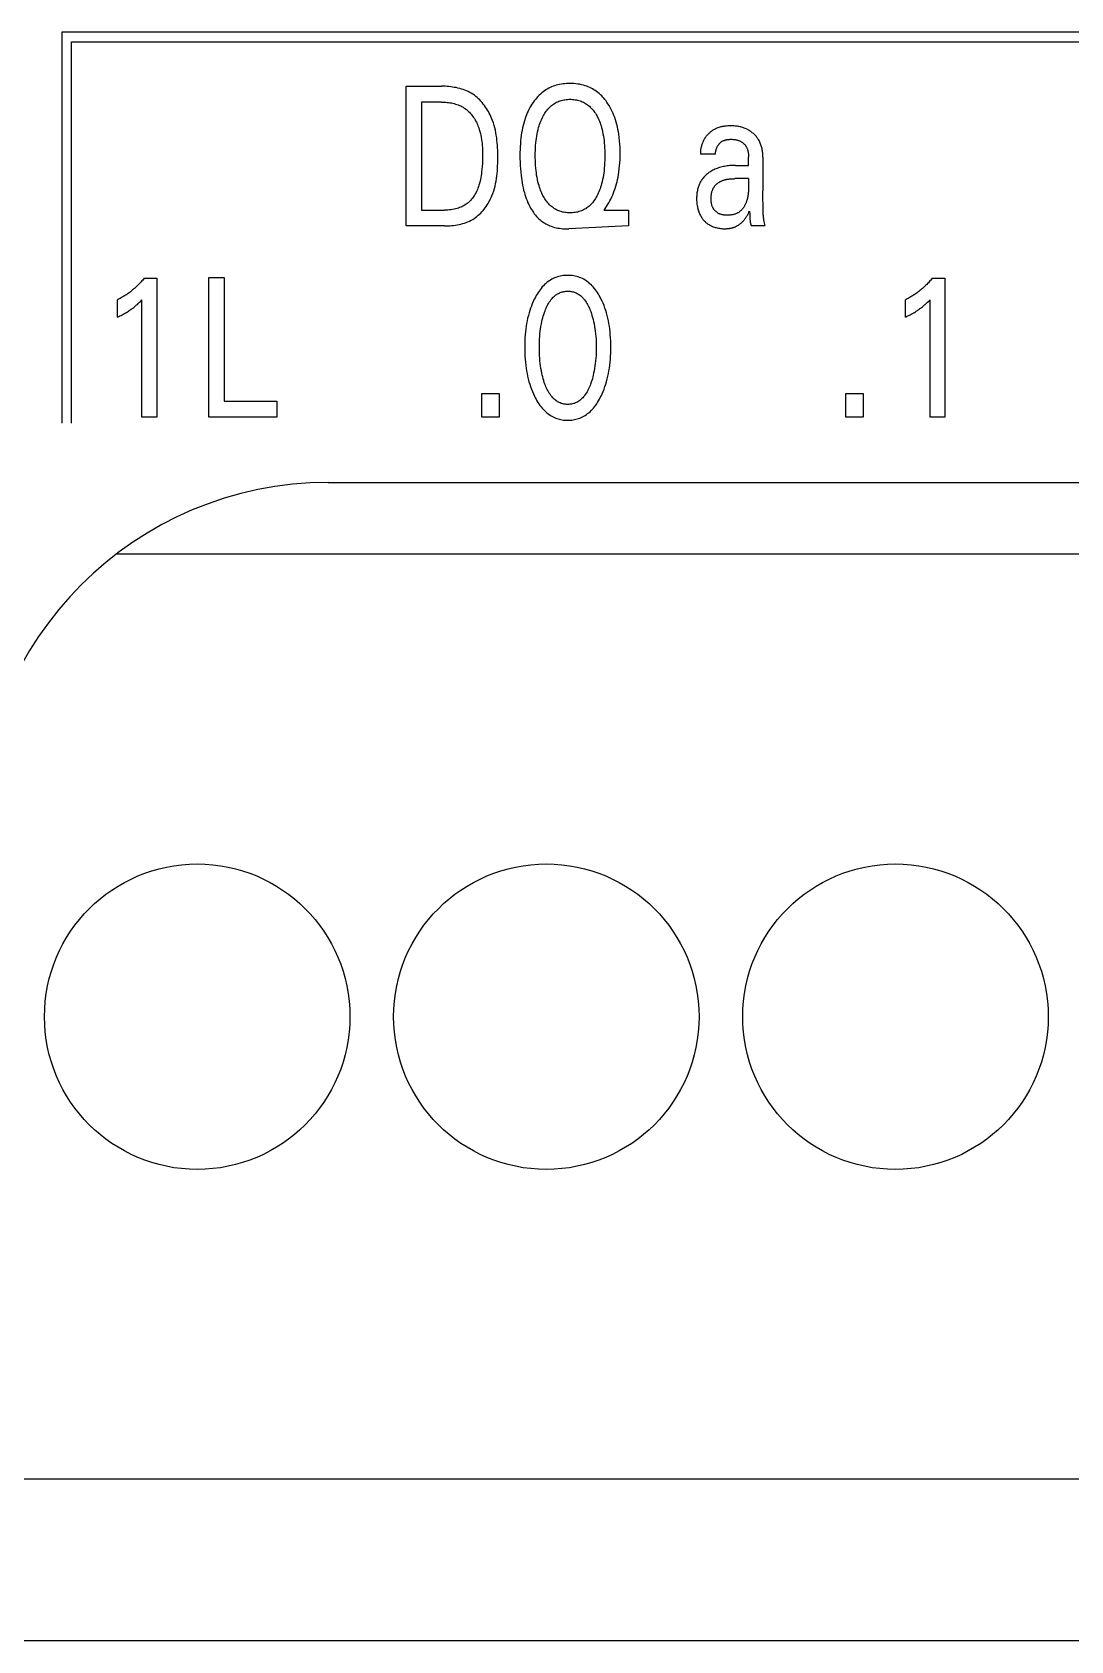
# Model space of a CAD drawing. Extents: x 867151 to 1787449, y -2071112 to -1028603.
# Drawn here: x 871158.05 to 871169.96, y -1032707.8 to -1032689.37 of the extents above; entities that cross this region are included whole.
import ezdxf

# ---------------------------------------------------------------- set-up
doc = ezdxf.new("R2010")
doc.units = 0
doc.header["$LTSCALE"] = 4
doc.header["$MEASUREMENT"] = 0
doc.layers.get('0').update_dxf_attribs({"linetype": 'CONTINUOUS'})
doc.layers.add('20000_FRONT_O', color=7, linetype='CONTINUOUS')

# ---------------------------------------------------------------- blocks, each defined once
blk = doc.blocks.new('CPU')
at = {"layer": '20000_FRONT_O', "color": 7, "linetype": 'Continuous'}
for p, q in [((82781.908, 11011.253), (82781.908, 11006.773)), ((82804.838, 11011.253), (82781.908, 11011.253)), ((82782.018, 11006.773), (82782.018, 11011.143)), ((82782.018, 11011.143), (82804.728, 11011.143)), ((82785.852, 11009.033), (82785.852, 11010.633)), ((82785.852, 11010.633), (82786.258, 11010.633)), ((82786.027, 11010.451), (82786.027, 11009.214)), ((82786.258, 11010.451), (82786.027, 11010.451)), ((82789.225, 11009.868), (82789.225, 11009.856)), ((82789.398, 11009.856), (82789.225, 11009.856)), ((82789.626, 11009.726), (82789.775, 11009.726)), ((82789.775, 11009.83), (82789.775, 11009.826)), ((82789.775, 11009.826), (82789.775, 11009.822)), ((82789.775, 11009.726), (82789.775, 11009.822)), ((82789.939, 11009.821), (82789.939, 11009.433)), ((82789.775, 11009.575), (82789.617, 11009.575)), ((82789.941, 11009.265), (82789.94, 11009.349)), ((82786.027, 11009.214), (82786.293, 11009.214)), ((82788.132, 11009.233), (82788.118, 11009.214)), ((82788.118, 11009.214), (82788.401, 11009.214)), ((82788.401, 11009.214), (82788.401, 11009.033)), ((82789.789, 11009.164), (82789.789, 11009.153)), ((82789.942, 11009.203), (82789.941, 11009.265)), ((82786.292, 11009.033), (82785.852, 11009.033)), ((82788.401, 11009.033), (82787.717, 11009)), ((82789.964, 11009.033), (82789.808, 11009.033)), ((82782.852, 11008.433), (82782.997, 11008.433)), ((82782.997, 11008.433), (82782.997, 11006.843)), ((82783.592, 11006.843), (82783.592, 11008.443)), ((82783.592, 11008.443), (82783.767, 11008.443)), ((82783.767, 11008.443), (82783.767, 11007.024)), ((82791.88, 11008.433), (82792.025, 11008.433)), ((82792.025, 11008.433), (82792.025, 11006.843)), ((82782.545, 11007.988), (82782.545, 11008.187)), ((82782.825, 11006.843), (82782.825, 11008.186)), ((82791.573, 11007.988), (82791.573, 11008.187)), ((82791.854, 11006.843), (82791.854, 11008.186)), ((82783.767, 11007.024), (82784.371, 11007.024)), ((82784.371, 11007.024), (82784.371, 11006.843)), ((82786.719, 11006.843), (82786.719, 11007.112)), ((82786.719, 11007.112), (82786.917, 11007.112)), ((82786.917, 11007.112), (82786.917, 11006.843)), ((82790.891, 11006.843), (82790.891, 11007.112)), ((82790.891, 11007.112), (82791.089, 11007.112)), ((82791.089, 11007.112), (82791.089, 11006.843)), ((82782.997, 11006.843), (82782.825, 11006.843)), ((82784.371, 11006.843), (82783.592, 11006.843)), ((82786.917, 11006.843), (82786.719, 11006.843)), ((82791.089, 11006.843), (82790.891, 11006.843)), ((82792.025, 11006.843), (82791.854, 11006.843)), ((82784.958, 11006.093), (82826.958, 11006.093)), ((82829.384, 11005.273), (82782.54, 11005.273)), ((82830.098, 10994.673), (82780.818, 10994.673)), ((82830.098, 10992.823), (82780.818, 10992.823))]:
    blk.add_line(p, q, dxfattribs=at)
for points in [[(82788.132, 11009.233), (82788.146, 11009.254), (82788.16, 11009.275), (82788.173, 11009.297), (82788.185, 11009.319), (82788.197, 11009.341), (82788.207, 11009.364), (82788.218, 11009.387), (82788.227, 11009.41), (82788.237, 11009.436), (82788.246, 11009.461), (82788.254, 11009.487), (82788.261, 11009.513), (82788.268, 11009.539), (82788.274, 11009.566), (82788.28, 11009.592), (82788.284, 11009.619), (82788.29, 11009.653), (82788.294, 11009.687), (82788.298, 11009.721), (82788.3, 11009.755), (82788.302, 11009.789), (82788.303, 11009.824), (82788.304, 11009.858), (82788.303, 11009.896), (82788.302, 11009.933), (82788.3, 11009.971), (82788.297, 11010.008), (82788.293, 11010.045), (82788.288, 11010.083), (82788.284, 11010.111), (82788.278, 11010.138), (82788.273, 11010.166), (82788.266, 11010.193), (82788.259, 11010.221), (82788.25, 11010.248), (82788.241, 11010.274), (82788.233, 11010.298), (82788.223, 11010.321), (82788.213, 11010.344), (82788.202, 11010.367), (82788.19, 11010.39), (82788.177, 11010.411), (82788.164, 11010.433), (82788.153, 11010.449), (82788.142, 11010.465), (82788.13, 11010.48), (82788.118, 11010.495), (82788.105, 11010.509), (82788.092, 11010.523), (82788.078, 11010.536), (82788.063, 11010.549), (82788.049, 11010.561), (82788.034, 11010.572), (82788.019, 11010.583), (82788.004, 11010.593), (82787.988, 11010.602), (82787.971, 11010.611), (82787.955, 11010.619), (82787.938, 11010.626), (82787.921, 11010.633), (82787.904, 11010.639), (82787.883, 11010.645), (82787.861, 11010.65), (82787.84, 11010.655), (82787.818, 11010.658), (82787.796, 11010.661), (82787.774, 11010.663), (82787.751, 11010.664), (82787.729, 11010.664), (82787.709, 11010.664), (82787.689, 11010.663), (82787.67, 11010.662), (82787.65, 11010.659), (82787.63, 11010.657), (82787.61, 11010.653), (82787.591, 11010.649), (82787.572, 11010.644), (82787.553, 11010.638), (82787.535, 11010.632), (82787.518, 11010.625), (82787.501, 11010.617), (82787.485, 11010.609), (82787.468, 11010.6), (82787.452, 11010.591), (82787.437, 11010.581), (82787.422, 11010.57), (82787.407, 11010.558), (82787.391, 11010.544), (82787.375, 11010.53), (82787.36, 11010.514), (82787.345, 11010.498), (82787.332, 11010.482), (82787.318, 11010.465), (82787.306, 11010.447)], [(82786.292, 11009.033), (82786.313, 11009.033), (82786.334, 11009.033), (82786.355, 11009.035), (82786.375, 11009.037), (82786.396, 11009.039), (82786.417, 11009.042), (82786.438, 11009.045), (82786.458, 11009.049), (82786.479, 11009.054), (82786.499, 11009.06), (82786.519, 11009.066), (82786.539, 11009.073), (82786.558, 11009.08), (82786.577, 11009.089), (82786.595, 11009.098), (82786.614, 11009.108), (82786.631, 11009.119), (82786.647, 11009.13), (82786.663, 11009.141), (82786.678, 11009.154), (82786.692, 11009.167), (82786.706, 11009.18), (82786.72, 11009.195), (82786.733, 11009.209), (82786.745, 11009.224), (82786.757, 11009.24), (82786.769, 11009.256), (82786.78, 11009.273), (82786.79, 11009.29), (82786.8, 11009.307), (82786.809, 11009.324), (82786.818, 11009.342), (82786.826, 11009.36), (82786.834, 11009.378), (82786.845, 11009.405), (82786.855, 11009.433), (82786.863, 11009.461), (82786.87, 11009.489), (82786.877, 11009.517), (82786.882, 11009.546), (82786.887, 11009.575), (82786.891, 11009.604), (82786.894, 11009.633), (82786.897, 11009.662), (82786.899, 11009.691), (82786.9, 11009.721), (82786.901, 11009.75), (82786.902, 11009.78), (82786.902, 11009.809), (82786.902, 11009.839), (82786.901, 11009.868), (82786.901, 11009.897), (82786.899, 11009.926), (82786.898, 11009.956), (82786.895, 11009.985), (82786.892, 11010.014), (82786.889, 11010.042), (82786.884, 11010.071), (82786.879, 11010.1), (82786.874, 11010.128), (82786.867, 11010.156), (82786.859, 11010.184), (82786.851, 11010.212), (82786.841, 11010.239), (82786.83, 11010.267), (82786.822, 11010.286), (82786.813, 11010.305), (82786.804, 11010.323), (82786.794, 11010.342), (82786.784, 11010.36), (82786.773, 11010.378), (82786.761, 11010.395), (82786.749, 11010.412), (82786.736, 11010.429), (82786.723, 11010.445), (82786.709, 11010.461), (82786.695, 11010.476), (82786.68, 11010.49), (82786.665, 11010.504), (82786.649, 11010.517), (82786.633, 11010.529), (82786.616, 11010.541), (82786.598, 11010.552), (82786.58, 11010.562), (82786.562, 11010.571), (82786.543, 11010.58), (82786.524, 11010.588), (82786.504, 11010.595), (82786.485, 11010.601), (82786.465, 11010.607), (82786.444, 11010.612), (82786.424, 11010.617), (82786.403, 11010.62), (82786.382, 11010.624), (82786.362, 11010.627), (82786.341, 11010.629), (82786.32, 11010.63), (82786.299, 11010.632), (82786.278, 11010.632), (82786.258, 11010.633)], [(82786.258, 11010.451), (82786.274, 11010.451), (82786.29, 11010.45), (82786.306, 11010.449), (82786.322, 11010.448), (82786.338, 11010.446), (82786.354, 11010.444), (82786.37, 11010.441), (82786.386, 11010.438), (82786.402, 11010.434), (82786.417, 11010.429), (82786.432, 11010.425), (82786.448, 11010.419), (82786.462, 11010.413), (82786.477, 11010.407), (82786.491, 11010.399), (82786.505, 11010.392), (82786.518, 11010.383), (82786.531, 11010.375), (82786.543, 11010.365), (82786.554, 11010.356), (82786.566, 11010.345), (82786.576, 11010.335), (82786.587, 11010.323), (82786.597, 11010.312), (82786.606, 11010.3), (82786.616, 11010.288), (82786.624, 11010.275), (82786.633, 11010.262), (82786.641, 11010.249), (82786.648, 11010.235), (82786.656, 11010.222), (82786.662, 11010.208), (82786.669, 11010.194), (82786.675, 11010.179), (82786.683, 11010.158), (82786.69, 11010.136), (82786.697, 11010.114), (82786.703, 11010.091), (82786.708, 11010.069), (82786.712, 11010.046), (82786.716, 11010.024), (82786.719, 11010.001), (82786.721, 11009.978), (82786.723, 11009.955), (82786.725, 11009.932), (82786.726, 11009.909), (82786.726, 11009.886), (82786.727, 11009.863), (82786.727, 11009.84), (82786.727, 11009.809), (82786.726, 11009.777), (82786.725, 11009.746), (82786.723, 11009.715), (82786.72, 11009.684), (82786.717, 11009.653), (82786.714, 11009.631), (82786.711, 11009.609), (82786.707, 11009.587), (82786.703, 11009.566), (82786.698, 11009.544), (82786.692, 11009.523), (82786.686, 11009.501), (82786.681, 11009.484), (82786.675, 11009.466), (82786.668, 11009.449), (82786.661, 11009.433), (82786.653, 11009.416), (82786.644, 11009.4), (82786.635, 11009.384), (82786.628, 11009.372), (82786.62, 11009.361), (82786.611, 11009.349), (82786.602, 11009.338), (82786.593, 11009.328), (82786.583, 11009.317), (82786.573, 11009.308), (82786.562, 11009.298), (82786.551, 11009.29), (82786.539, 11009.281), (82786.528, 11009.273), (82786.515, 11009.266), (82786.503, 11009.259), (82786.49, 11009.253), (82786.477, 11009.247), (82786.464, 11009.242), (82786.45, 11009.237), (82786.437, 11009.233), (82786.419, 11009.228), (82786.402, 11009.224), (82786.384, 11009.221), (82786.366, 11009.218), (82786.348, 11009.216), (82786.33, 11009.215), (82786.311, 11009.214), (82786.293, 11009.214)], [(82787.418, 11009.383), (82787.415, 11009.389), (82787.407, 11009.406), (82787.4, 11009.423), (82787.392, 11009.441), (82787.386, 11009.459), (82787.38, 11009.477), (82787.374, 11009.496), (82787.369, 11009.514), (82787.362, 11009.539), (82787.357, 11009.564), (82787.352, 11009.589), (82787.347, 11009.614), (82787.344, 11009.639), (82787.34, 11009.665), (82787.337, 11009.694), (82787.335, 11009.723), (82787.333, 11009.752), (82787.332, 11009.781), (82787.331, 11009.811), (82787.331, 11009.84), (82787.331, 11009.869), (82787.332, 11009.897), (82787.333, 11009.926), (82787.335, 11009.955), (82787.338, 11009.984), (82787.341, 11010.012), (82787.344, 11010.037), (82787.348, 11010.062), (82787.352, 11010.087), (82787.357, 11010.111), (82787.363, 11010.136), (82787.369, 11010.16), (82787.375, 11010.178), (82787.381, 11010.196), (82787.387, 11010.214), (82787.394, 11010.232), (82787.401, 11010.249), (82787.409, 11010.266), (82787.417, 11010.283), (82787.424, 11010.297), (82787.432, 11010.31), (82787.44, 11010.323), (82787.448, 11010.336), (82787.457, 11010.348), (82787.467, 11010.36), (82787.476, 11010.372), (82787.487, 11010.383), (82787.497, 11010.394), (82787.508, 11010.403), (82787.518, 11010.412), (82787.529, 11010.421), (82787.54, 11010.429), (82787.552, 11010.436), (82787.564, 11010.443), (82787.576, 11010.45), (82787.589, 11010.455), (82787.601, 11010.461), (82787.615, 11010.466), (82787.629, 11010.47), (82787.643, 11010.473), (82787.657, 11010.476), (82787.671, 11010.479), (82787.686, 11010.481), (82787.7, 11010.482), (82787.715, 11010.483), (82787.729, 11010.483), (82787.744, 11010.483), (82787.758, 11010.482), (82787.773, 11010.481), (82787.787, 11010.479), (82787.802, 11010.476), (82787.816, 11010.473), (82787.83, 11010.47), (82787.844, 11010.466), (82787.858, 11010.461), (82787.87, 11010.455), (82787.883, 11010.45), (82787.895, 11010.443), (82787.907, 11010.436), (82787.919, 11010.429), (82787.93, 11010.421), (82787.941, 11010.412), (82787.952, 11010.403), (82787.962, 11010.394), (82787.973, 11010.383), (82787.983, 11010.372), (82787.993, 11010.36), (82788.002, 11010.348), (82788.011, 11010.336), (82788.02, 11010.323), (82788.028, 11010.31), (82788.035, 11010.297), (82788.042, 11010.283)], [(82787.306, 11010.447), (82787.292, 11010.426), (82787.281, 11010.407), (82787.27, 11010.388), (82787.259, 11010.368), (82787.25, 11010.348), (82787.24, 11010.328), (82787.232, 11010.307), (82787.224, 11010.286), (82787.216, 11010.265), (82787.208, 11010.238), (82787.2, 11010.211), (82787.192, 11010.183), (82787.186, 11010.155), (82787.18, 11010.127), (82787.175, 11010.099), (82787.171, 11010.071), (82787.167, 11010.038), (82787.163, 11010.006), (82787.161, 11009.973), (82787.159, 11009.94), (82787.157, 11009.908), (82787.156, 11009.875), (82787.156, 11009.842), (82787.156, 11009.803), (82787.157, 11009.765), (82787.159, 11009.726), (82787.161, 11009.688), (82787.164, 11009.649), (82787.168, 11009.611), (82787.172, 11009.582), (82787.176, 11009.554), (82787.181, 11009.526), (82787.186, 11009.498), (82787.192, 11009.47), (82787.198, 11009.442), (82787.206, 11009.415), (82787.212, 11009.391), (82787.22, 11009.368), (82787.228, 11009.345), (82787.237, 11009.322), (82787.246, 11009.299), (82787.257, 11009.277), (82787.268, 11009.255), (82787.277, 11009.237), (82787.287, 11009.22), (82787.298, 11009.204), (82787.309, 11009.187), (82787.32, 11009.171), (82787.333, 11009.156), (82787.346, 11009.141), (82787.359, 11009.127), (82787.373, 11009.113), (82787.386, 11009.102), (82787.398, 11009.092), (82787.411, 11009.082), (82787.425, 11009.072), (82787.439, 11009.064), (82787.453, 11009.055), (82787.468, 11009.048), (82787.482, 11009.04), (82787.497, 11009.034), (82787.513, 11009.028), (82787.531, 11009.022), (82787.55, 11009.016), (82787.569, 11009.012), (82787.588, 11009.008), (82787.608, 11009.005), (82787.627, 11009.003), (82787.647, 11009.001), (82787.666, 11009), (82787.686, 11009), (82787.702, 11009), (82787.717, 11009)], [(82788.042, 11010.283), (82788.051, 11010.266), (82788.058, 11010.249), (82788.066, 11010.232), (82788.073, 11010.214), (82788.079, 11010.196), (82788.085, 11010.178), (82788.09, 11010.16), (82788.097, 11010.136), (82788.102, 11010.111), (82788.107, 11010.087), (82788.112, 11010.062), (82788.116, 11010.037), (82788.119, 11010.012), (82788.122, 11009.984), (82788.124, 11009.955), (82788.126, 11009.926), (82788.127, 11009.897), (82788.128, 11009.869), (82788.128, 11009.84), (82788.128, 11009.811), (82788.128, 11009.781), (82788.126, 11009.752), (82788.124, 11009.723), (82788.122, 11009.693), (82788.119, 11009.664), (82788.116, 11009.639), (82788.112, 11009.614), (82788.108, 11009.588), (82788.103, 11009.563), (82788.097, 11009.539), (82788.091, 11009.514), (82788.086, 11009.495), (82788.08, 11009.477), (82788.074, 11009.459), (82788.067, 11009.441), (82788.06, 11009.423), (82788.052, 11009.406), (82788.044, 11009.389), (82788.037, 11009.375), (82788.029, 11009.361), (82788.021, 11009.347), (82788.013, 11009.334), (82788.004, 11009.321), (82787.995, 11009.309), (82787.985, 11009.297), (82787.974, 11009.285), (82787.964, 11009.274), (82787.953, 11009.264), (82787.943, 11009.255), (82787.932, 11009.246), (82787.92, 11009.238), (82787.909, 11009.23), (82787.896, 11009.223), (82787.884, 11009.217), (82787.872, 11009.211), (82787.859, 11009.205), (82787.845, 11009.2), (82787.831, 11009.196), (82787.817, 11009.192), (82787.802, 11009.189), (82787.788, 11009.186), (82787.773, 11009.185), (82787.759, 11009.183), (82787.744, 11009.182), (82787.729, 11009.182), (82787.715, 11009.182), (82787.7, 11009.183), (82787.685, 11009.185), (82787.671, 11009.186), (82787.656, 11009.189), (82787.642, 11009.192), (82787.628, 11009.196), (82787.614, 11009.2), (82787.6, 11009.205), (82787.587, 11009.211), (82787.575, 11009.217), (82787.562, 11009.223), (82787.55, 11009.23), (82787.539, 11009.238), (82787.527, 11009.246), (82787.516, 11009.255), (82787.506, 11009.264), (82787.495, 11009.274), (82787.485, 11009.285), (82787.475, 11009.296), (82787.466, 11009.307), (82787.457, 11009.319), (82787.448, 11009.332), (82787.44, 11009.344), (82787.432, 11009.357), (82787.425, 11009.37), (82787.418, 11009.383)], [(82789.939, 11009.821), (82789.939, 11009.833), (82789.939, 11009.845), (82789.938, 11009.857), (82789.937, 11009.869), (82789.936, 11009.882), (82789.934, 11009.894), (82789.932, 11009.906), (82789.929, 11009.918), (82789.927, 11009.93), (82789.924, 11009.94), (82789.921, 11009.951), (82789.917, 11009.961), (82789.913, 11009.971), (82789.909, 11009.982), (82789.905, 11009.992), (82789.9, 11010.002), (82789.895, 11010.011), (82789.889, 11010.021), (82789.883, 11010.03), (82789.877, 11010.039), (82789.871, 11010.047), (82789.864, 11010.056), (82789.857, 11010.064), (82789.85, 11010.072), (82789.842, 11010.079), (82789.835, 11010.087), (82789.827, 11010.094), (82789.818, 11010.101), (82789.81, 11010.107), (82789.802, 11010.114), (82789.793, 11010.12), (82789.784, 11010.126), (82789.775, 11010.131), (82789.765, 11010.136), (82789.756, 11010.141), (82789.746, 11010.146), (82789.736, 11010.15), (82789.726, 11010.154), (82789.716, 11010.158), (82789.706, 11010.161), (82789.695, 11010.164), (82789.685, 11010.167), (82789.674, 11010.169), (82789.661, 11010.172), (82789.648, 11010.174), (82789.635, 11010.176), (82789.622, 11010.177), (82789.608, 11010.178), (82789.595, 11010.179), (82789.582, 11010.179), (82789.57, 11010.179), (82789.559, 11010.179), (82789.547, 11010.178), (82789.536, 11010.178), (82789.524, 11010.177), (82789.513, 11010.176), (82789.501, 11010.175), (82789.49, 11010.173), (82789.478, 11010.171), (82789.467, 11010.169), (82789.456, 11010.166), (82789.445, 11010.163), (82789.434, 11010.16), (82789.423, 11010.156), (82789.413, 11010.152), (82789.402, 11010.148), (82789.392, 11010.143), (82789.383, 11010.138), (82789.374, 11010.133), (82789.366, 11010.128), (82789.358, 11010.123), (82789.349, 11010.117), (82789.341, 11010.111), (82789.333, 11010.104), (82789.326, 11010.097), (82789.318, 11010.091), (82789.311, 11010.083), (82789.304, 11010.076), (82789.298, 11010.068), (82789.291, 11010.06), (82789.285, 11010.052), (82789.279, 11010.044), (82789.273, 11010.035), (82789.268, 11010.027), (82789.263, 11010.018), (82789.258, 11010.01), (82789.254, 11010.001), (82789.25, 11009.992), (82789.246, 11009.983), (82789.242, 11009.974), (82789.239, 11009.964), (82789.236, 11009.955), (82789.234, 11009.945), (82789.231, 11009.936), (82789.229, 11009.926), (82789.228, 11009.917), (82789.226, 11009.907), (82789.225, 11009.897), (82789.225, 11009.888), (82789.224, 11009.878), (82789.225, 11009.868)], [(82789.398, 11009.856), (82789.397, 11009.861), (82789.397, 11009.866), (82789.397, 11009.871), (82789.398, 11009.876), (82789.398, 11009.881), (82789.399, 11009.886), (82789.4, 11009.891), (82789.401, 11009.897), (82789.402, 11009.902), (82789.403, 11009.907), (82789.405, 11009.912), (82789.406, 11009.917), (82789.408, 11009.921), (82789.41, 11009.926), (82789.412, 11009.931), (82789.414, 11009.936), (82789.417, 11009.94), (82789.419, 11009.945), (82789.422, 11009.95), (82789.424, 11009.954), (82789.427, 11009.958), (82789.43, 11009.962), (82789.433, 11009.967), (82789.437, 11009.971), (82789.44, 11009.974), (82789.443, 11009.978), (82789.447, 11009.982), (82789.45, 11009.985), (82789.454, 11009.989), (82789.458, 11009.992), (82789.462, 11009.995), (82789.466, 11009.998), (82789.47, 11010.001), (82789.474, 11010.004), (82789.479, 11010.006), (82789.484, 11010.008), (82789.489, 11010.011), (82789.494, 11010.013), (82789.499, 11010.015), (82789.505, 11010.017), (82789.51, 11010.018), (82789.516, 11010.019), (82789.522, 11010.02), (82789.527, 11010.021), (82789.533, 11010.022), (82789.539, 11010.023), (82789.545, 11010.024), (82789.55, 11010.024), (82789.556, 11010.024), (82789.562, 11010.025), (82789.568, 11010.025), (82789.575, 11010.025), (82789.581, 11010.025), (82789.588, 11010.025), (82789.595, 11010.024), (82789.601, 11010.024), (82789.608, 11010.023), (82789.615, 11010.022), (82789.621, 11010.022), (82789.628, 11010.02), (82789.634, 11010.019), (82789.64, 11010.018), (82789.647, 11010.016), (82789.653, 11010.014), (82789.659, 11010.012), (82789.665, 11010.01), (82789.671, 11010.008), (82789.677, 11010.005), (82789.683, 11010.002), (82789.688, 11010), (82789.692, 11009.997), (82789.696, 11009.994), (82789.701, 11009.991), (82789.705, 11009.988), (82789.709, 11009.985), (82789.713, 11009.982), (82789.717, 11009.978), (82789.721, 11009.975), (82789.724, 11009.971), (82789.728, 11009.968), (82789.731, 11009.964), (82789.735, 11009.96), (82789.738, 11009.956), (82789.741, 11009.951), (82789.744, 11009.947), (82789.747, 11009.943), (82789.749, 11009.938), (82789.752, 11009.934), (82789.755, 11009.929), (82789.757, 11009.923), (82789.76, 11009.918), (82789.762, 11009.912), (82789.764, 11009.906), (82789.765, 11009.901), (82789.767, 11009.895), (82789.768, 11009.889), (82789.77, 11009.883), (82789.771, 11009.877), (82789.772, 11009.871), (82789.772, 11009.865), (82789.773, 11009.859), (82789.774, 11009.853), (82789.774, 11009.847), (82789.774, 11009.841)], [(82789.626, 11009.726), (82789.61, 11009.726), (82789.594, 11009.726), (82789.578, 11009.725), (82789.562, 11009.724), (82789.546, 11009.722), (82789.53, 11009.72), (82789.514, 11009.718), (82789.5, 11009.715), (82789.486, 11009.713), (82789.471, 11009.709), (82789.457, 11009.706), (82789.443, 11009.702), (82789.429, 11009.697), (82789.416, 11009.692), (82789.403, 11009.687), (82789.39, 11009.682), (82789.378, 11009.676), (82789.366, 11009.67), (82789.354, 11009.664), (82789.342, 11009.657), (82789.33, 11009.649), (82789.321, 11009.643), (82789.312, 11009.636), (82789.303, 11009.629), (82789.294, 11009.622), (82789.285, 11009.614), (82789.277, 11009.606), (82789.269, 11009.598), (82789.261, 11009.59), (82789.254, 11009.581), (82789.247, 11009.572), (82789.24, 11009.563), (82789.234, 11009.554), (82789.228, 11009.544), (82789.222, 11009.534), (82789.217, 11009.524), (82789.212, 11009.514), (82789.208, 11009.504), (82789.204, 11009.493), (82789.2, 11009.483), (82789.197, 11009.472), (82789.193, 11009.46), (82789.19, 11009.448), (82789.188, 11009.436), (82789.186, 11009.423), (82789.184, 11009.411), (82789.182, 11009.399), (82789.181, 11009.386), (82789.181, 11009.374), (82789.18, 11009.361), (82789.18, 11009.349), (82789.18, 11009.335), (82789.18, 11009.322), (82789.181, 11009.308), (82789.182, 11009.295), (82789.184, 11009.281), (82789.186, 11009.268), (82789.188, 11009.254), (82789.191, 11009.241), (82789.193, 11009.23), (82789.196, 11009.218), (82789.2, 11009.207), (82789.203, 11009.196), (82789.208, 11009.185), (82789.212, 11009.174), (82789.217, 11009.163), (82789.223, 11009.152), (82789.227, 11009.144), (82789.233, 11009.135), (82789.238, 11009.127), (82789.244, 11009.119), (82789.25, 11009.111), (82789.256, 11009.104), (82789.262, 11009.096), (82789.269, 11009.089), (82789.276, 11009.082), (82789.283, 11009.076), (82789.291, 11009.069), (82789.298, 11009.063), (82789.306, 11009.057), (82789.314, 11009.052), (82789.322, 11009.047), (82789.331, 11009.042), (82789.34, 11009.037), (82789.35, 11009.032), (82789.361, 11009.027), (82789.371, 11009.023), (82789.383, 11009.019), (82789.394, 11009.016), (82789.405, 11009.013), (82789.416, 11009.01), (82789.429, 11009.007), (82789.442, 11009.005), (82789.455, 11009.003), (82789.468, 11009.002), (82789.481, 11009.001), (82789.493, 11009.001), (82789.506, 11009.001)], [(82789.774, 11009.841), (82789.775, 11009.839), (82789.775, 11009.837), (82789.775, 11009.836), (82789.775, 11009.834), (82789.775, 11009.832), (82789.775, 11009.83)], [(82789.775, 11009.575), (82789.775, 11009.48), (82789.775, 11009.468), (82789.774, 11009.457), (82789.774, 11009.446), (82789.774, 11009.435), (82789.773, 11009.424), (82789.772, 11009.413), (82789.771, 11009.402), (82789.769, 11009.391), (82789.768, 11009.38), (82789.766, 11009.369), (82789.764, 11009.358), (82789.761, 11009.347), (82789.758, 11009.336), (82789.755, 11009.325), (82789.752, 11009.315), (82789.748, 11009.304), (82789.746, 11009.298), (82789.743, 11009.291), (82789.74, 11009.285), (82789.737, 11009.278), (82789.734, 11009.272), (82789.73, 11009.266), (82789.727, 11009.259), (82789.723, 11009.253), (82789.72, 11009.247), (82789.716, 11009.242), (82789.712, 11009.236), (82789.707, 11009.23), (82789.703, 11009.225), (82789.698, 11009.22), (82789.694, 11009.215), (82789.689, 11009.21), (82789.684, 11009.205), (82789.679, 11009.201), (82789.673, 11009.196), (82789.668, 11009.192), (82789.662, 11009.188), (82789.655, 11009.184), (82789.649, 11009.181), (82789.643, 11009.178), (82789.636, 11009.175), (82789.629, 11009.172), (82789.622, 11009.169), (82789.615, 11009.167), (82789.608, 11009.165), (82789.601, 11009.163), (82789.594, 11009.161), (82789.586, 11009.16), (82789.579, 11009.159), (82789.571, 11009.158), (82789.564, 11009.157), (82789.556, 11009.156), (82789.549, 11009.156), (82789.541, 11009.155), (82789.534, 11009.155), (82789.527, 11009.155), (82789.52, 11009.155), (82789.513, 11009.155), (82789.506, 11009.156), (82789.499, 11009.156), (82789.493, 11009.157), (82789.486, 11009.158), (82789.479, 11009.159), (82789.473, 11009.16), (82789.466, 11009.162), (82789.46, 11009.164), (82789.454, 11009.166), (82789.447, 11009.168), (82789.441, 11009.171), (82789.435, 11009.173), (82789.429, 11009.176), (82789.424, 11009.179), (82789.42, 11009.182), (82789.415, 11009.185), (82789.41, 11009.189), (82789.406, 11009.192), (82789.402, 11009.196), (82789.397, 11009.2), (82789.393, 11009.204), (82789.389, 11009.208), (82789.386, 11009.212), (82789.382, 11009.217), (82789.379, 11009.221), (82789.375, 11009.226), (82789.372, 11009.231), (82789.369, 11009.236), (82789.367, 11009.241), (82789.364, 11009.247), (82789.361, 11009.253), (82789.358, 11009.26), (82789.356, 11009.266), (82789.354, 11009.273), (82789.353, 11009.279), (82789.351, 11009.286), (82789.35, 11009.293), (82789.349, 11009.3), (82789.348, 11009.306), (82789.347, 11009.313), (82789.347, 11009.32), (82789.346, 11009.327), (82789.346, 11009.334), (82789.346, 11009.341), (82789.346, 11009.348)], [(82789.346, 11009.348), (82789.346, 11009.353), (82789.346, 11009.359), (82789.346, 11009.365), (82789.347, 11009.371), (82789.347, 11009.376), (82789.348, 11009.382), (82789.349, 11009.388), (82789.349, 11009.393), (82789.35, 11009.399), (82789.351, 11009.405), (82789.352, 11009.41), (82789.354, 11009.416), (82789.355, 11009.422), (82789.356, 11009.427), (82789.358, 11009.433), (82789.36, 11009.438), (82789.362, 11009.443), (82789.364, 11009.449), (82789.366, 11009.454), (82789.369, 11009.459), (82789.371, 11009.464), (82789.374, 11009.469), (82789.377, 11009.474), (82789.38, 11009.478), (82789.383, 11009.482), (82789.386, 11009.487), (82789.389, 11009.491), (82789.392, 11009.495), (82789.396, 11009.499), (82789.4, 11009.502), (82789.403, 11009.506), (82789.407, 11009.51), (82789.411, 11009.513), (82789.415, 11009.517), (82789.419, 11009.52), (82789.424, 11009.523), (82789.428, 11009.526), (82789.432, 11009.529), (82789.437, 11009.532), (82789.441, 11009.535), (82789.446, 11009.538), (82789.451, 11009.54), (82789.455, 11009.543), (82789.46, 11009.545), (82789.465, 11009.547), (82789.47, 11009.549), (82789.477, 11009.552), (82789.484, 11009.555), (82789.491, 11009.557), (82789.498, 11009.56), (82789.505, 11009.562), (82789.512, 11009.564), (82789.52, 11009.565), (82789.527, 11009.567), (82789.535, 11009.568), (82789.542, 11009.569), (82789.549, 11009.57), (82789.557, 11009.571), (82789.564, 11009.572), (82789.572, 11009.573), (82789.579, 11009.573), (82789.587, 11009.574), (82789.594, 11009.574), (82789.602, 11009.574), (82789.609, 11009.574), (82789.617, 11009.575)], [(82789.94, 11009.349), (82789.94, 11009.377), (82789.939, 11009.405), (82789.939, 11009.433)], [(82789.506, 11009.001), (82789.513, 11009.001), (82789.52, 11009.001), (82789.527, 11009.002), (82789.534, 11009.002), (82789.541, 11009.003), (82789.548, 11009.004), (82789.555, 11009.004), (82789.562, 11009.006), (82789.569, 11009.007), (82789.575, 11009.008), (82789.582, 11009.01), (82789.589, 11009.011), (82789.596, 11009.013), (82789.602, 11009.016), (82789.608, 11009.018), (82789.614, 11009.02), (82789.62, 11009.022), (82789.625, 11009.024), (82789.631, 11009.027), (82789.636, 11009.03), (82789.642, 11009.033), (82789.647, 11009.036), (82789.653, 11009.039), (82789.658, 11009.042), (82789.663, 11009.045), (82789.668, 11009.049), (82789.673, 11009.052), (82789.678, 11009.056), (82789.683, 11009.06), (82789.688, 11009.064), (82789.693, 11009.068), (82789.698, 11009.073), (82789.703, 11009.077), (82789.707, 11009.082), (82789.712, 11009.087), (82789.717, 11009.092), (82789.721, 11009.096), (82789.725, 11009.102), (82789.729, 11009.107), (82789.733, 11009.112), (82789.737, 11009.117), (82789.741, 11009.123), (82789.745, 11009.128), (82789.749, 11009.133), (82789.753, 11009.14), (82789.757, 11009.146), (82789.76, 11009.153), (82789.765, 11009.16), (82789.769, 11009.168), (82789.773, 11009.176), (82789.779, 11009.189), (82789.786, 11009.203)], [(82789.786, 11009.203), (82789.786, 11009.197), (82789.787, 11009.192), (82789.787, 11009.186), (82789.788, 11009.18), (82789.788, 11009.175), (82789.788, 11009.169), (82789.789, 11009.164)], [(82789.954, 11009.082), (82789.953, 11009.089), (82789.951, 11009.096), (82789.95, 11009.103), (82789.948, 11009.114), (82789.947, 11009.125), (82789.946, 11009.136), (82789.945, 11009.147), (82789.944, 11009.158), (82789.943, 11009.17), (82789.943, 11009.181), (82789.942, 11009.192), (82789.942, 11009.203)], [(82789.789, 11009.153), (82789.789, 11009.142), (82789.79, 11009.13)], [(82789.79, 11009.13), (82789.79, 11009.125), (82789.79, 11009.119), (82789.791, 11009.114), (82789.791, 11009.11), (82789.791, 11009.105), (82789.792, 11009.1), (82789.792, 11009.095), (82789.793, 11009.091), (82789.793, 11009.086), (82789.794, 11009.081), (82789.795, 11009.076), (82789.795, 11009.072), (82789.796, 11009.067), (82789.798, 11009.062), (82789.798, 11009.059), (82789.799, 11009.056), (82789.8, 11009.052), (82789.801, 11009.049), (82789.802, 11009.046), (82789.804, 11009.042), (82789.805, 11009.039), (82789.806, 11009.036), (82789.808, 11009.033)], [(82789.964, 11009.033), (82789.963, 11009.04), (82789.961, 11009.047), (82789.96, 11009.054), (82789.959, 11009.061), (82789.957, 11009.068), (82789.954, 11009.082)], [(82782.852, 11008.433), (82782.843, 11008.423), (82782.834, 11008.413), (82782.825, 11008.402), (82782.816, 11008.392), (82782.806, 11008.382), (82782.797, 11008.372), (82782.787, 11008.363), (82782.778, 11008.353), (82782.768, 11008.343), (82782.758, 11008.334), (82782.748, 11008.325), (82782.738, 11008.316), (82782.728, 11008.308), (82782.718, 11008.299), (82782.708, 11008.291), (82782.698, 11008.283), (82782.688, 11008.275), (82782.677, 11008.267), (82782.666, 11008.26), (82782.656, 11008.252), (82782.646, 11008.245), (82782.636, 11008.239), (82782.626, 11008.233), (82782.617, 11008.227), (82782.607, 11008.221), (82782.596, 11008.215), (82782.586, 11008.209), (82782.576, 11008.203), (82782.566, 11008.198), (82782.555, 11008.193), (82782.545, 11008.187)], [(82788.085, 11007.083), (82788.098, 11007.11), (82788.109, 11007.137), (82788.12, 11007.164), (82788.13, 11007.192), (82788.139, 11007.22), (82788.147, 11007.248), (82788.155, 11007.279), (82788.163, 11007.31), (82788.169, 11007.341), (82788.175, 11007.373), (82788.18, 11007.404), (82788.184, 11007.436), (82788.188, 11007.47), (82788.192, 11007.505), (82788.194, 11007.54), (82788.196, 11007.575), (82788.197, 11007.61), (82788.197, 11007.645), (82788.197, 11007.68), (82788.196, 11007.714), (82788.194, 11007.749), (82788.191, 11007.783), (82788.188, 11007.818), (82788.184, 11007.852), (82788.18, 11007.883), (82788.175, 11007.914), (82788.169, 11007.945), (82788.162, 11007.976), (82788.155, 11008.006), (82788.146, 11008.036), (82788.138, 11008.064), (82788.129, 11008.092), (82788.119, 11008.119), (82788.108, 11008.146), (82788.096, 11008.172), (82788.083, 11008.199), (82788.074, 11008.217), (82788.065, 11008.234), (82788.055, 11008.252), (82788.044, 11008.269), (82788.033, 11008.285), (82788.021, 11008.302), (82788.009, 11008.317), (82787.996, 11008.333), (82787.982, 11008.347), (82787.97, 11008.36), (82787.957, 11008.371), (82787.944, 11008.383), (82787.93, 11008.393), (82787.916, 11008.403), (82787.901, 11008.413), (82787.886, 11008.421), (82787.871, 11008.429), (82787.855, 11008.437), (82787.839, 11008.443), (82787.823, 11008.449), (82787.806, 11008.453), (82787.79, 11008.457), (82787.773, 11008.461), (82787.755, 11008.463), (82787.738, 11008.465), (82787.721, 11008.466), (82787.703, 11008.466), (82787.686, 11008.466), (82787.669, 11008.465), (82787.652, 11008.463), (82787.634, 11008.461), (82787.617, 11008.457), (82787.601, 11008.453), (82787.584, 11008.449), (82787.568, 11008.443), (82787.552, 11008.437), (82787.536, 11008.429), (82787.521, 11008.421), (82787.506, 11008.413), (82787.491, 11008.403), (82787.477, 11008.393), (82787.464, 11008.383), (82787.45, 11008.371), (82787.437, 11008.36), (82787.425, 11008.347), (82787.412, 11008.333), (82787.398, 11008.317), (82787.386, 11008.301), (82787.374, 11008.285), (82787.363, 11008.269), (82787.352, 11008.251), (82787.342, 11008.234), (82787.332, 11008.217), (82787.323, 11008.199), (82787.32, 11008.192)], [(82791.88, 11008.433), (82791.871, 11008.423), (82791.862, 11008.413), (82791.853, 11008.402), (82791.844, 11008.392), (82791.835, 11008.382), (82791.825, 11008.372), (82791.816, 11008.363), (82791.806, 11008.353), (82791.796, 11008.343), (82791.786, 11008.334), (82791.776, 11008.325), (82791.767, 11008.316), (82791.757, 11008.308), (82791.747, 11008.299), (82791.736, 11008.291), (82791.726, 11008.283), (82791.716, 11008.275), (82791.705, 11008.267), (82791.695, 11008.26), (82791.684, 11008.252), (82791.674, 11008.245), (82791.665, 11008.239), (82791.655, 11008.233), (82791.645, 11008.227), (82791.635, 11008.221), (82791.625, 11008.215), (82791.615, 11008.209), (82791.604, 11008.203), (82791.594, 11008.198), (82791.584, 11008.193), (82791.573, 11008.187)], [(82787.442, 11007.22), (82787.435, 11007.24), (82787.428, 11007.261), (82787.422, 11007.282), (82787.416, 11007.303), (82787.411, 11007.324), (82787.406, 11007.345), (82787.401, 11007.373), (82787.396, 11007.401), (82787.392, 11007.429), (82787.388, 11007.457), (82787.385, 11007.486), (82787.382, 11007.517), (82787.38, 11007.549), (82787.379, 11007.58), (82787.378, 11007.612), (82787.378, 11007.643), (82787.378, 11007.674), (82787.379, 11007.705), (82787.38, 11007.736), (82787.382, 11007.767), (82787.385, 11007.798), (82787.388, 11007.826), (82787.392, 11007.854), (82787.396, 11007.882), (82787.401, 11007.909), (82787.407, 11007.937), (82787.412, 11007.958), (82787.417, 11007.978), (82787.423, 11007.999), (82787.429, 11008.019), (82787.436, 11008.039), (82787.443, 11008.059), (82787.449, 11008.074), (82787.455, 11008.089), (82787.461, 11008.103), (82787.468, 11008.117), (82787.476, 11008.131), (82787.484, 11008.145), (82787.492, 11008.159), (82787.501, 11008.172), (82787.51, 11008.185), (82787.518, 11008.194), (82787.525, 11008.202), (82787.533, 11008.211), (82787.541, 11008.219), (82787.55, 11008.227), (82787.559, 11008.235), (82787.568, 11008.242), (82787.577, 11008.248), (82787.587, 11008.254), (82787.597, 11008.26), (82787.607, 11008.265), (82787.617, 11008.269), (82787.627, 11008.273), (82787.638, 11008.276), (82787.649, 11008.279), (82787.659, 11008.281), (82787.67, 11008.283), (82787.681, 11008.284), (82787.692, 11008.285), (82787.703, 11008.285), (82787.714, 11008.285), (82787.726, 11008.284), (82787.737, 11008.283), (82787.747, 11008.281), (82787.758, 11008.279), (82787.769, 11008.276), (82787.779, 11008.273), (82787.79, 11008.269), (82787.8, 11008.265), (82787.81, 11008.26), (82787.82, 11008.254), (82787.83, 11008.248), (82787.839, 11008.242), (82787.848, 11008.235), (82787.857, 11008.227), (82787.866, 11008.219), (82787.874, 11008.211), (82787.882, 11008.202), (82787.889, 11008.194), (82787.897, 11008.185), (82787.906, 11008.172), (82787.915, 11008.159), (82787.923, 11008.145), (82787.931, 11008.131), (82787.938, 11008.117), (82787.945, 11008.103), (82787.952, 11008.089), (82787.958, 11008.074), (82787.964, 11008.059), (82787.966, 11008.054)], [(82782.545, 11007.988), (82782.558, 11007.994), (82782.571, 11008.001), (82782.585, 11008.008), (82782.598, 11008.015), (82782.611, 11008.022), (82782.624, 11008.029), (82782.635, 11008.036), (82782.647, 11008.042), (82782.658, 11008.049), (82782.669, 11008.056), (82782.68, 11008.064), (82782.691, 11008.071), (82782.701, 11008.078), (82782.711, 11008.085), (82782.72, 11008.092), (82782.73, 11008.099), (82782.739, 11008.106), (82782.748, 11008.114), (82782.756, 11008.12), (82782.764, 11008.127), (82782.772, 11008.134), (82782.781, 11008.142), (82782.789, 11008.15), (82782.798, 11008.159), (82782.812, 11008.172), (82782.825, 11008.186)], [(82787.32, 11008.192), (82787.308, 11008.167), (82787.297, 11008.141), (82787.287, 11008.115), (82787.277, 11008.089), (82787.268, 11008.063), (82787.26, 11008.036), (82787.252, 11008.006), (82787.244, 11007.976), (82787.238, 11007.945), (82787.232, 11007.914), (82787.227, 11007.883), (82787.222, 11007.852), (82787.219, 11007.818), (82787.215, 11007.783), (82787.213, 11007.749), (82787.211, 11007.714), (82787.21, 11007.68), (82787.21, 11007.645), (82787.21, 11007.61), (82787.211, 11007.575), (82787.213, 11007.54), (82787.215, 11007.505), (82787.218, 11007.47), (82787.222, 11007.435), (82787.227, 11007.404), (82787.232, 11007.372), (82787.237, 11007.341), (82787.244, 11007.31), (82787.251, 11007.279), (82787.259, 11007.248), (82787.268, 11007.22), (82787.277, 11007.192), (82787.287, 11007.164), (82787.298, 11007.137), (82787.309, 11007.11), (82787.321, 11007.083), (82787.331, 11007.064), (82787.34, 11007.046), (82787.35, 11007.028), (82787.361, 11007.011), (82787.372, 11006.994), (82787.384, 11006.977), (82787.397, 11006.96), (82787.41, 11006.945), (82787.424, 11006.929), (82787.436, 11006.917), (82787.449, 11006.905), (82787.462, 11006.893), (82787.476, 11006.882), (82787.49, 11006.872), (82787.505, 11006.862), (82787.52, 11006.853), (82787.535, 11006.844), (82787.551, 11006.837), (82787.565, 11006.831), (82787.58, 11006.826), (82787.595, 11006.821), (82787.61, 11006.817), (82787.625, 11006.814), (82787.641, 11006.811), (82787.656, 11006.809), (82787.672, 11006.807), (82787.688, 11006.807), (82787.703, 11006.806), (82787.719, 11006.807), (82787.735, 11006.807), (82787.751, 11006.809), (82787.766, 11006.811), (82787.782, 11006.814), (82787.797, 11006.817), (82787.812, 11006.821), (82787.827, 11006.826), (82787.842, 11006.831), (82787.856, 11006.837), (82787.872, 11006.844), (82787.888, 11006.853), (82787.903, 11006.862), (82787.917, 11006.871), (82787.931, 11006.882), (82787.945, 11006.893), (82787.959, 11006.904), (82787.971, 11006.917), (82787.984, 11006.929), (82787.997, 11006.945), (82788.01, 11006.96), (82788.023, 11006.977), (82788.035, 11006.994), (82788.046, 11007.011), (82788.056, 11007.028), (82788.067, 11007.046), (82788.076, 11007.065), (82788.085, 11007.083)], [(82791.573, 11007.988), (82791.586, 11007.994), (82791.6, 11008.001), (82791.613, 11008.008), (82791.626, 11008.015), (82791.639, 11008.022), (82791.652, 11008.029), (82791.663, 11008.036), (82791.675, 11008.042), (82791.686, 11008.049), (82791.697, 11008.056), (82791.709, 11008.064), (82791.72, 11008.071), (82791.729, 11008.078), (82791.739, 11008.085), (82791.748, 11008.092), (82791.758, 11008.099), (82791.767, 11008.106), (82791.776, 11008.114), (82791.784, 11008.12), (82791.792, 11008.127), (82791.8, 11008.134), (82791.809, 11008.142), (82791.818, 11008.15), (82791.826, 11008.159), (82791.84, 11008.172), (82791.854, 11008.186)], [(82787.966, 11008.054), (82787.974, 11008.031), (82787.981, 11008.008), (82787.988, 11007.984), (82787.994, 11007.961), (82788, 11007.937), (82788.006, 11007.909), (82788.011, 11007.882), (82788.015, 11007.854), (82788.019, 11007.826), (82788.022, 11007.798), (82788.025, 11007.767), (82788.027, 11007.736), (82788.028, 11007.705), (82788.029, 11007.674), (82788.029, 11007.643), (82788.029, 11007.612), (82788.028, 11007.58), (82788.027, 11007.549), (82788.025, 11007.517), (82788.022, 11007.486), (82788.019, 11007.457), (82788.015, 11007.429), (82788.011, 11007.401), (82788.006, 11007.373), (82788, 11007.345), (82787.996, 11007.324), (82787.99, 11007.303), (82787.985, 11007.282), (82787.979, 11007.261), (82787.972, 11007.241), (82787.965, 11007.22), (82787.959, 11007.205), (82787.953, 11007.19), (82787.946, 11007.175), (82787.939, 11007.16), (82787.932, 11007.146), (82787.924, 11007.132), (82787.916, 11007.118), (82787.907, 11007.104), (82787.897, 11007.091), (82787.89, 11007.082), (82787.883, 11007.073), (82787.875, 11007.064), (82787.866, 11007.055), (82787.858, 11007.047), (82787.849, 11007.04), (82787.84, 11007.032), (82787.83, 11007.026), (82787.82, 11007.019), (82787.81, 11007.013), (82787.8, 11007.009), (82787.79, 11007.004), (82787.78, 11007), (82787.769, 11006.997), (82787.759, 11006.994), (82787.748, 11006.992), (82787.737, 11006.99), (82787.726, 11006.989), (82787.715, 11006.988), (82787.703, 11006.988), (82787.692, 11006.988), (82787.681, 11006.989), (82787.67, 11006.99), (82787.659, 11006.992), (82787.648, 11006.994), (82787.637, 11006.997), (82787.627, 11007), (82787.617, 11007.004), (82787.606, 11007.009), (82787.597, 11007.013), (82787.586, 11007.019), (82787.577, 11007.026), (82787.567, 11007.032), (82787.558, 11007.04), (82787.549, 11007.047), (82787.54, 11007.055), (82787.532, 11007.064), (82787.524, 11007.073), (82787.517, 11007.082), (82787.509, 11007.091), (82787.5, 11007.104), (82787.491, 11007.118), (82787.483, 11007.132), (82787.475, 11007.146), (82787.467, 11007.16), (82787.46, 11007.175), (82787.454, 11007.19), (82787.448, 11007.205), (82787.442, 11007.22)]]:
    blk.add_lwpolyline(points, dxfattribs=at)
for centre in [(82783.458, 10999.973), (82787.458, 10999.973), (82791.458, 10999.973)]:
    blk.add_circle(centre, 1.75, dxfattribs=at)
blk.add_arc((82784.958, 11002.093), 4, 90.0001, 179.9999, dxfattribs=at)

msp = doc.modelspace()

# ---------------------------------------------------------------- block references
msp.add_blockref('CPU', (788376.488, -1043700.624))

doc.saveas('drawing.dxf')
